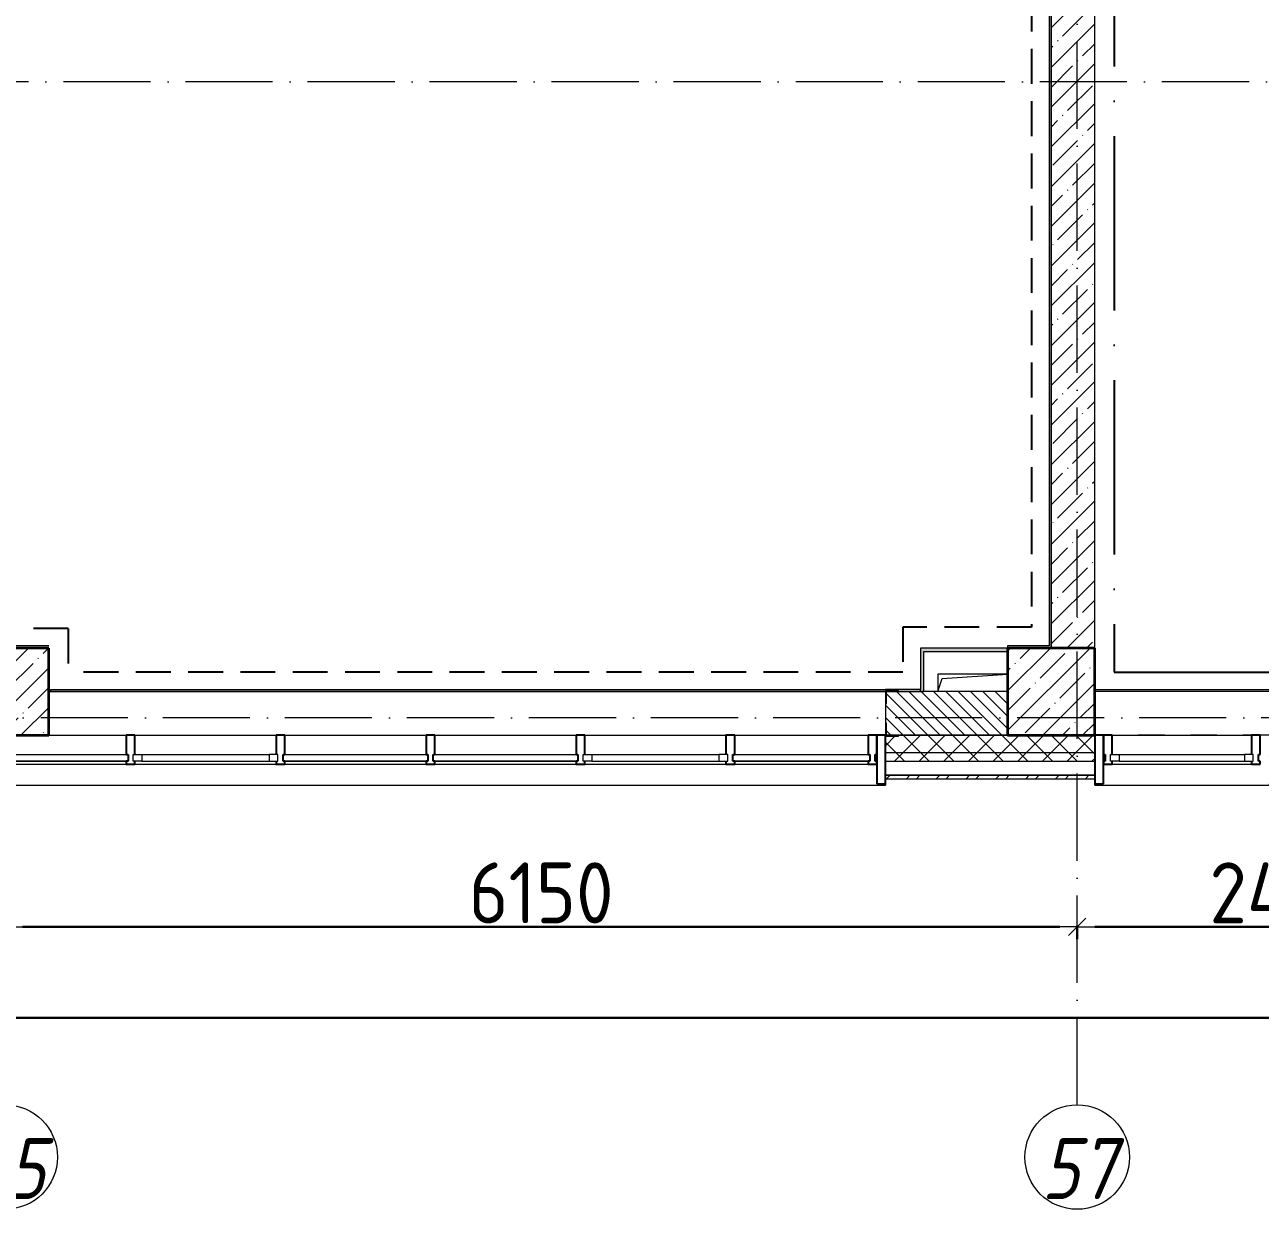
# Model space of a CAD drawing. Header units: millimetres. Extents: x -213536 to 1564669, y -45299 to 942238.
# Drawn here: x -133005 to -125917, y 181107 to 187904 of the extents above; entities that cross this region are included whole.
import ezdxf

# ---------------------------------------------------------------- set-up
doc = ezdxf.new("R2010")
doc.units = ezdxf.units.MM
for name, pattern in [('02 Штрихпунктирная _10 мм_', [1400, 1000, -200, 0, -200]), ('50_200_ШТРИХ_1Т_ш5_п1_п1_', [700, 500, -100, 0, -100]), ('Штрих короткий', [300, 150, -150]), ('Штриховая _2 мм - 1 мм_', [300, 200, -100])]:
    doc.linetypes.add(name, pattern=pattern)
for name, color, linetype, lineweight in [('0-1', 7, 'Continuous', 5), ('0-2', 7, 'Continuous', 9), ('Импосты витража', 7, 'Continuous', 9), ('Импосты витража-1', 7, 'Continuous', 25), ('Каркас_Импост', 7, 'Continuous', 13), ('Каркас_Импост-1', 7, 'Continuous', 9), ('Несущие колонны', 7, 'Continuous', 9), ('Несущие колонны-1', 7, 'Continuous', 35), ('Обобщенные модели', 7, 'Continuous', 9), ('Общие ребра', 7, 'Continuous', 9), ('Окна', 7, 'Continuous', 9), ('Оси', 7, 'Continuous', 9), ('Оси-1', 7, 'Continuous', 20), ('Оси-2', 7, '50_200_ШТРИХ_1Т_ш5_п1_п1_', 9), ('Остекление-1', 7, 'Continuous', 9), ('Перемычка-1', 7, 'Штрих короткий', 9), ('Размеры', 7, 'Continuous', 15), ('Стены', 7, 'Continuous', 9), ('Стены-1', 7, 'Continuous', 13), ('Штриховка разреза-1', 7, 'Continuous', 9)]:
    doc.layers.add(name, color=color, linetype=linetype, lineweight=lineweight)
for name, color, linetype, lineweight, true_color in [('СТ-1_1', 7, 'Штриховая _2 мм - 1 мм_', 90, 0x888888), ('СТ-2_1', 1, '02 Штрихпунктирная _10 мм_', 90, 0xff0000), ('Штриховка разреза-3', 7, 'Continuous', 9, 0x0080ff)]:
    doc.layers.add(name, color=color, linetype=linetype, lineweight=lineweight, true_color=true_color)
doc.layers.get('0-2').off()
doc.styles.add('ISOCPEUR_I_1', font='isocpeui.ttf', dxfattribs={"width": 0.85, "height": 2.5})
doc.styles.add('СПДС', font='isocpeur.ttf', dxfattribs={"width": 0.9})
doc.dimstyles.new('Размера А3', dxfattribs={"dimtxt": 200, "dimasz": 100, "dimexe": 70, "dimexo": 100, "dimgap": 20, "dimtad": 1, "dimdec": 0, "dimrnd": 10, "dimzin": 0, "dimdsep": 46, "dimtxsty": 'СПДС', "dimblk": 'ARROWHEAD_6', "dimcen": 1, "dimclrd": 256, "dimclre": 256, "dimclrt": 256, "dimazin": 0, "dimtfac": 1, "dimtdec": 0, "dimtmove": 2, "dimatfit": 3, "dimfxl": 1, "dimtolj": 1, "dimtzin": 0, "dimarcsym": 0})
pattern_1 = [(45, (0, 0), (-70.71068, 70.71068), []), (135, (0, 0), (-70.71068, -70.71068), [])]

# ---------------------------------------------------------------- blocks, each defined once
blk = doc.blocks.new('BSC_Колонна _Прямоугольная - 500х500-V56-АИ2_02_План отделки стен 2-го этажа _Часть 2_')
at = {"layer": 'Несущие колонны'}
h = blk.add_hatch(dxfattribs=at)
h.set_pattern_fill('FP_64', color=256, style=0, pattern_type=2)
h.set_pattern_definition([(45, (-77500, -150), (-114.04925, 114.04925), []), (45, (-77385.95, -150), (-114.04925, 114.04925), [201.613, -40.323, 3.353, -36.97])])
h.paths.add_polyline_path([(-250, -250), (250, -250), (250, 250), (-250, 250)], flags=0)
at = {"layer": 'Несущие колонны-1'}
for p, q in [((250, 250), (-250, 250)), ((-250, 250), (-250, -250)), ((250, -250), (250, 250)), ((-250, -250), (250, -250))]:
    blk.add_line(p, q, dxfattribs=at)
blk = doc.blocks.new('BSC_Колонна _Прямоугольная - 500х500-V104-АИ2_02_План отделки стен 2-го этажа _Часть 2_')
at = {"layer": 'Несущие колонны'}
h = blk.add_hatch(dxfattribs=at)
h.set_pattern_fill('FP_103', color=256, style=0, pattern_type=2)
h.set_pattern_definition([(45, (-83500, -150), (-114.04925, 114.04925), []), (45, (-83385.95, -150), (-114.04925, 114.04925), [201.613, -40.323, 3.353, -36.97])])
h.paths.add_polyline_path([(-250, -250), (250, -250), (250, 250), (-250, 250)], flags=0)
at = {"layer": 'Несущие колонны-1'}
for p, q in [((250, 250), (-250, 250)), ((-250, 250), (-250, -250)), ((250, -250), (250, 250)), ((-250, -250), (250, -250))]:
    blk.add_line(p, q, dxfattribs=at)
blk = doc.blocks.new('Проем_Дверь_Прямоугольный - 1000х2700h_витражные проемы-25729181-АИ2_02_План отделки стен 2-го этажа _Часть 2_')
at = {"layer": 'Перемычка-1'}
for p, q in [((500, 125), (-500, 125)), ((500, -125), (-500, -125))]:
    blk.add_line(p, q, dxfattribs=at)
blk = doc.blocks.new('PNS_Панель прямоугольная2 - Нр_Стекло - 40мм-26233822-АИ2_02_План отделки стен 2-го этажа _Часть 2_')
at = {"layer": 'Каркас_Импост'}
for p, q in [((-410, 0), (-410, 40)), ((-410, 40), (-360, 40)), ((-360, 40), (-360, 0)), ((410, 40), (360, 40)), ((360, 40), (360, 0)), ((410, 0), (410, 40)), ((-360, 0), (-410, 0)), ((360, 0), (410, 0))]:
    blk.add_line(p, q, dxfattribs=at)
at = {"layer": 'Каркас_Импост-1'}
for p, q in [((-360, 40), (360, 40)), ((-360, 0), (360, 0))]:
    blk.add_line(p, q, dxfattribs=at)
blk = doc.blocks.new('Прямоугольный импост - Импост структурный с накладкой - 150мм-25647633-АИ2_02_План отделки стен 2-го этажа _Часть 2_')
at = {"layer": 'Импосты витража-1'}
for p, q in [((-25, 0), (-25, 17)), ((-25, 17), (25, 17)), ((-15, 0), (-25, 0)), ((-15, -40), (-15, 0)), ((25, 17), (25, 0)), ((-25, -150), (-25, -40)), ((-25, -40), (-15, -40)), ((25, -40), (25, -150)), ((25, -150), (-25, -150))]:
    blk.add_line(p, q, dxfattribs=at)
blk = doc.blocks.new('Прямоугольный импост - Импост структурный с накладкой - 150мм-V150-АИ2_02_План отделки стен 2-го этажа _Часть 2_')
at = {"layer": 'Импосты витража-1'}
for p, q in [((-25, 0), (-25, 17)), ((-25, 17), (25, 17)), ((25, 0), (15, 0)), ((15, 0), (15, -40)), ((25, 17), (25, 0)), ((-25, -150), (-25, -40)), ((15, -40), (25, -40)), ((25, -40), (25, -150)), ((25, -150), (-25, -150))]:
    blk.add_line(p, q, dxfattribs=at)
blk = doc.blocks.new('Прямоугольный импост - Откос НВФ_50х280 мм-V153-АИ2_02_План отделки стен 2-го этажа _Часть 2_')
at = {"layer": 'Импосты витража-1'}
for p, q in [((0, 130), (-50, 130)), ((-50, 130), (-50, -150)), ((0, -150), (0, 130)), ((-50, -150), (0, -150))]:
    blk.add_line(p, q, dxfattribs=at)
blk = doc.blocks.new('Прямоугольный импост - Импост структурный с накладкой - 150мм-25656008-АИ2_02_План отделки стен 2-го этажа _Часть 2_')
at = {"layer": 'Импосты витража'}
for p, q in [((8850, -100), (9650, -100)), ((8850, -267), (9650, -267))]:
    blk.add_line(p, q, dxfattribs=at)
blk = doc.blocks.new('PNS_Панель прямоугольная1 - Нр_Стекло - 40мм-25374207-АИ2_02_План отделки стен 2-го этажа _Часть 2_')
at = {"layer": 'Остекление-1'}
for p, q in [((-405, 40), (405, 40)), ((-415, 0), (415, 0)), ((405, 0), (-405, 0))]:
    blk.add_line(p, q, dxfattribs=at)
blk = doc.blocks.new('PNS_Панель прямоугольная2 - Нр_Стекло - 40мм-26243285-АИ2_02_План отделки стен 2-го этажа _Часть 2_')
at = {"layer": 'Каркас_Импост'}
for p, q in [((-415, 0), (-415, 40)), ((-415, 40), (-365, 40)), ((-365, 40), (-365, 0)), ((415, 40), (365, 40)), ((365, 40), (365, 0)), ((415, 0), (415, 40)), ((-365, 0), (-415, 0)), ((365, 0), (415, 0))]:
    blk.add_line(p, q, dxfattribs=at)
at = {"layer": 'Каркас_Импост-1'}
for p, q in [((-365, 40), (365, 40)), ((-365, 0), (365, 0))]:
    blk.add_line(p, q, dxfattribs=at)
blk = doc.blocks.new('PNS_Панель прямоугольная1 - Нр_Стекло - 40мм-25374206-АИ2_02_План отделки стен 2-го этажа _Часть 2_')
at = {"layer": 'Остекление-1'}
for p, q in [((-382.5, 40), (382.5, 40)), ((-392.5, 0), (392.5, 0)), ((382.5, 0), (-382.5, 0))]:
    blk.add_line(p, q, dxfattribs=at)
blk = doc.blocks.new('Прямоугольный импост - Импост структурный с накладкой - 150мм-V155-АИ2_02_План отделки стен 2-го этажа _Часть 2_')
at = {"layer": 'Импосты витража'}
for p, q in [((77750, -100), (78195, -100)), ((77385, -267), (78195, -267))]:
    blk.add_line(p, q, dxfattribs=at)
blk = doc.blocks.new('Прямоугольный импост - Импост структурный с накладкой - 150мм-25669421-АИ2_02_План отделки стен 2-го этажа _Часть 2_')
at = {"layer": 'Импосты витража'}
for p, q in [((75665, -100), (76475, -100)), ((75665, -267), (76475, -267))]:
    blk.add_line(p, q, dxfattribs=at)
blk = doc.blocks.new('Прямоугольный импост - Импост структурный с накладкой - 150мм-25669420-АИ2_02_План отделки стен 2-го этажа _Часть 2_')
at = {"layer": 'Импосты витража'}
for p, q in [((74850, -100), (75615, -100)), ((74850, -267), (75615, -267))]:
    blk.add_line(p, q, dxfattribs=at)
blk = doc.blocks.new('Прямоугольный импост - Импост структурный с накладкой - 150мм-25647644-АИ2_02_План отделки стен 2-го этажа _Часть 2_')
at = {"layer": 'Импосты витража-1'}
for p, q in [((-25, 0), (-25, 17)), ((-25, 17), (25, 17)), ((-15, 0), (-25, 0)), ((-15, -40), (-15, 0)), ((25, 0), (15, 0)), ((15, 0), (15, -40)), ((25, 17), (25, 0)), ((-25, -150), (-25, -40)), ((-25, -40), (-15, -40)), ((15, -40), (25, -40)), ((25, -40), (25, -150)), ((25, -150), (-25, -150))]:
    blk.add_line(p, q, dxfattribs=at)
blk = doc.blocks.new('Прямоугольный импост - Откос НВФ_50х280 мм-25985587-АИ2_02_План отделки стен 2-го этажа _Часть 2_')
at = {"layer": 'Импосты витража-1'}
for p, q in [((-50, 130), (0, 130)), ((-50, -150), (-50, 130)), ((0, 130), (0, -144)), ((0, -150), (-50, -150))]:
    blk.add_line(p, q, dxfattribs=at)
blk = doc.blocks.new('Проем_Дверь_Прямоугольный - 4800х2700h_оконные проемы-26053820-АИ2_02_План отделки стен 2-го этажа _Часть 2_')
at = {"layer": 'Перемычка-1'}
for p, q in [((2400, 125), (-2400, 125)), ((2400, -125), (-2400, -125))]:
    blk.add_line(p, q, dxfattribs=at)
blk = doc.blocks.new('Фахверк_СКБ_Уголок - 250_2700-27497298-АИ2_02_План отделки стен 2-го этажа _Часть 2_')
at = {"layer": 'Обобщенные модели'}
for p, q in [((200, 181), (125, 181)), ((125, 181), (125, 106)), ((131, 106), (131, 175)), ((131, 175), (200, 175)), ((200, 175), (200, 181)), ((125, 106), (131, 106)), ((131, -6), (125, -6)), ((125, -6), (125, -81)), ((131, -75), (131, -6)), ((125, -81), (200, -81)), ((200, -75), (131, -75)), ((200, -81), (200, -75))]:
    blk.add_line(p, q, dxfattribs=at)
blk = doc.blocks.new('AR_Отверстие прямоугольное _в плите_ - AR_Отверстие прямоугольное _в плите_-V205-АИ2_02_План отделки стен 2-го этажа _Часть 2_')
at = {"layer": 'Обобщенные модели'}
for p, q in [((200, 50), (-200, 50)), ((-200, 50), (-200, -50)), ((-200, -50), (-175, 25)), ((-175, 25), (200, 50))]:
    blk.add_line(p, q, dxfattribs=at)
blk = doc.blocks.new('Отлив_СКБ - Отлив витража_120_НВФ-31885342-АИ2_02_План отделки стен 2-го этажа _Часть 2_')
at = {"layer": 'Окна'}
for p, q in [((7750, -2), (50, -2)), ((0, -120), (7800, -120)), ((7800, -113), (7800, -120))]:
    blk.add_line(p, q, dxfattribs=at)
blk = doc.blocks.new('Отлив_СКБ - Отлив витража_120_НВФ-31885283-АИ2_02_План отделки стен 2-го этажа _Часть 2_')
at = {"layer": 'Окна'}
for p, q in [((950, -2), (50, -2)), ((0, -120), (0, -113)), ((0, -120), (1000, -120)), ((1000, -113), (1000, -120))]:
    blk.add_line(p, q, dxfattribs=at)
blk = doc.blocks.new('0125-Р-ОО-Ш2-АР-о_23_10_2024_rvt-1-АИ2_02_План отделки стен 2-го этажа _Часть 2_')
at = {"layer": 'Штриховка разреза-1'}
h = blk.add_hatch(dxfattribs=at)
h.set_pattern_fill('FP_1', color=256, style=0, pattern_type=2)
h.set_pattern_definition([(45, (0, 0), (-114.04925, 114.04925), []), (45, (114.05, 0), (-114.04925, 114.04925), [201.612, -40.322, 3.353, -36.97])])
h.paths.add_polyline_path([(83562.3, 400), (83750, 400), (83750, 7900), (83500, 7900), (83500, 400)], flags=0)
h = blk.add_hatch(dxfattribs=at)
h.set_pattern_fill('FP_2', color=256, style=0, pattern_type=2)
h.set_pattern_definition([(135, (0, 0), (-35.35534, -35.35534), [])])
h.paths.add_polyline_path([(83250, -100), (83250, 150), (82556, 150), (82556, 81), (82550, 81), (82550, -31), (82556, -31), (82556, -100), (82630.3, -100)], flags=0)
h = blk.add_hatch(dxfattribs=at)
h.set_pattern_fill('FP_81', color=256, style=0, pattern_type=2)
h.set_pattern_definition(pattern_1)
h.paths.add_polyline_path([(103134.1, -200), (103600, -200), (103600, -100), (94575, -100), (94575, -106), (94500, -106), (94500, -200), (102202.1, -200)], flags=0)
h.paths.add_polyline_path([(91850, -200), (92700, -200), (92700, -106), (92625, -106), (92625, -100), (84750, -100), (84750, -200), (91350, -200)], flags=0)
h.paths.add_polyline_path([(83562.3, -200), (83750, -200), (83750, -100), (82625, -100), (82625, -106), (82550, -106), (82550, -200), (83250, -200)], flags=0)
h.paths.add_polyline_path([(74750, -200), (74750, -100), (73425, -100), (73425, -106), (73350, -106), (73350, -200), (74242.4, -200)], flags=0)
h.paths.add_polyline_path([(71446.5, -200), (71550, -200), (71550, -106), (71475, -106), (71475, -100), (70425, -100), (70425, -106), (70350, -106), (70350, -200), (71200, -200)], flags=0)
h.paths.add_polyline_path([(67718.5, -200), (68549.7, -200), (68549.7, -106), (68475, -106), (68475, -100), (67425, -100), (67425, -106), (67350, -106), (67350, -200)], flags=0)
h.paths.add_polyline_path([(64700, -200), (65550, -200), (65550, -106), (65475, -106), (65475, -100), (64425, -100), (64425, -106), (64350, -106), (64350, -200), (64456.5, -200)], flags=0)
h.paths.add_polyline_path([(62550, -200), (62550, -106), (62475, -106), (62475, -100), (61425, -100), (61425, -106), (61350, -106), (61350, -200), (62126.6, -200)], flags=0)
h.paths.add_polyline_path([(56534.6, -200), (56550, -200), (56550, -106), (56475, -106), (56475, -100), (55425, -100), (55425, -106), (55350, -106), (55350, -200), (56200, -200)], flags=0)
h.paths.add_polyline_path([(53272.7, -200), (53550, -200), (53550, -106), (53475, -106), (53475, -100), (52425, -100), (52425, -106), (52350, -106), (52350, -200), (52806.7, -200)], flags=0)
h.paths.add_polyline_path([(50550, -200), (50550, -106), (50475, -106), (50475, -100), (49425, -100), (49425, -106), (49350, -106), (49350, -200), (50010.7, -200)], flags=0)
h.paths.add_polyline_path([(47475, -200), (47550, -200), (47550, -106), (47475, -106), (47475, -100), (46425, -100), (46425, -106), (46350, -106), (46350, -200), (47214.7, -200)], flags=0)
h.paths.add_polyline_path([(44550, -200), (44550, -106), (44475, -106), (44475, -100), (43425, -100), (43425, -106), (43350, -106), (43350, -200), (44418.8, -200)], flags=0)
h.paths.add_polyline_path([(40700, -200), (41550, -200), (41550, -106), (41475, -105.4), (41475, -100), (40150, -100), (40150, -200), (40690.8, -200)], flags=0)
h.paths.add_polyline_path([(38344, -200), (38350, -200), (38350, -106), (38275, -106), (38275, -100), (37150, -100), (37150, -200), (38275, -200)], flags=0)
h.paths.add_polyline_path([(35350, -200), (35350, -106), (35275, -106), (35275, -100), (34225, -100), (34225, -106), (34150, -106), (34150, -200), (35344, -200)], flags=0)
h.paths.add_polyline_path([(32275, -200), (32350, -200), (32350, -106), (32275, -106), (32275, -100), (31150, -100), (31150, -200), (31650, -200)], flags=0)
h.paths.add_polyline_path([(29350, -200), (29350, -106), (29275, -106), (29275, -100), (28150, -100), (28150, -200), (29344, -200)], flags=0)
h.paths.add_polyline_path([(25779, -200), (26350, -200), (26350, -106), (26275, -106), (26275, -100), (25225, -100), (25225, -106), (25150, -106), (25150, -200), (25313, -200)], flags=0)
h.paths.add_polyline_path([(22650, -200), (23350, -200), (23350, -106), (23275, -106), (23275, -100), (22150, -100), (22150, -200)], flags=0)
h.paths.add_polyline_path([(19255.1, -200), (20350, -200), (20350, -106), (20275, -106), (20275, -100), (19150, -100), (19150, -200)], flags=0)
h.paths.add_polyline_path([(16459.1, -200), (17350, -200), (17350, -106), (17275, -106), (17275, -100), (16225, -100), (16225, -106), (16150, -106), (16150, -200)], flags=0)
h.paths.add_polyline_path([(14595.1, -200), (15150, -200), (15150, -106), (15075, -106), (15075, -100), (9825, -100), (9825, -106), (9750, -106), (9750, -200), (13663.1, -200)], flags=0)
h.paths.add_polyline_path([(8150, -200), (8750, -200), (8750, -106), (8675, -106), (8675, -100), (-100, -100), (-100, -200), (8071.2, -200)], flags=0)
h = blk.add_hatch(dxfattribs=at)
h.set_pattern_fill('FP_81', color=256, style=0, pattern_type=2)
h.set_pattern_definition(pattern_1)
h.paths.add_polyline_path([(103600, -250), (103700, -250), (103700, -200), (94500, -200), (94500, -250), (103134.1, -250)], flags=0)
h.paths.add_polyline_path([(91950.2, -250), (92700, -250), (92700, -200), (84750, -200), (84750, -250), (91018.2, -250)], flags=0)
h.paths.add_polyline_path([(83562.3, -250), (83750, -250), (83750, -200), (82550, -200), (82550, -250), (82630.3, -250)], flags=0)
h.paths.add_polyline_path([(74242.4, -250), (74750, -250), (74750, -200), (73350, -200), (73350, -250), (73776.4, -250)], flags=0)
h.paths.add_polyline_path([(70350, -250), (71550, -250), (71550, -200), (70350, -200)], flags=0)
h.paths.add_polyline_path([(68549.7, -250), (68549.7, -200), (67350, -200), (67350, -250), (67718.5, -250)], flags=0)
h.paths.add_polyline_path([(64350, -250), (65550, -250), (65550, -200), (64350, -200)], flags=0)
h.paths.add_polyline_path([(62550, -250), (62550, -200), (61350, -200), (61350, -250), (62126.6, -250)], flags=0)
h.paths.add_polyline_path([(56550, -250), (56550, -200), (55350, -200), (55350, -250), (56534.6, -250)], flags=0)
h.paths.add_polyline_path([(53550, -250), (53550, -200), (52350, -200), (52350, -250), (53272.7, -250)], flags=0)
h.paths.add_polyline_path([(50550, -250), (50550, -200), (49350, -200), (49350, -250), (50010.7, -250)], flags=0)
h.paths.add_polyline_path([(47214.7, -250), (47550, -250), (47550, -200), (46350, -200), (46350, -250), (46748.7, -250)], flags=0)
h.paths.add_polyline_path([(43486.8, -250), (44550, -250), (44550, -200), (43350, -200), (43350, -250)], flags=0)
h.paths.add_polyline_path([(41550, -250), (41550, -200), (40150, -200), (40150, -250), (40690.8, -250)], flags=0)
h.paths.add_polyline_path([(37894.8, -250), (38350, -250), (38350, -200), (37150, -200), (37150, -250)], flags=0)
h.paths.add_polyline_path([(35098.9, -250), (35350, -250), (35350, -200), (34150, -200), (34150, -250), (34166.9, -250)], flags=0)
h.paths.add_polyline_path([(32302.9, -250), (32350, -250), (32350, -200), (31150, -200), (31150, -250), (31370.9, -250)], flags=0)
h.paths.add_polyline_path([(29040.9, -250), (29350, -250), (29350, -200), (28150, -200), (28150, -250), (28575, -250)], flags=0)
h.paths.add_polyline_path([(25313, -250), (26350, -250), (26350, -200), (25150, -200), (25150, -250)], flags=0)
h.paths.add_polyline_path([(22983, -250), (23350, -250), (23350, -200), (22150, -200), (22150, -250)], flags=0)
h.paths.add_polyline_path([(20350, -250), (20350, -200), (19150, -200), (19150, -250), (20187, -250)], flags=0)
h.paths.add_polyline_path([(17350, -250), (17350, -200), (16150, -200), (16150, -250), (16459.1, -250)], flags=0)
h.paths.add_polyline_path([(14595.1, -250), (15150, -250), (15150, -200), (9750, -200), (9750, -250), (13663.1, -250)], flags=0)
h.paths.add_polyline_path([(8537.2, -250), (8750, -250), (8750, -200), (-200, -200), (-200, -250), (8071.2, -250)], flags=0)
h = blk.add_hatch(dxfattribs=at)
h.set_pattern_fill('FP_80', color=256, style=0, pattern_type=2)
h.set_pattern_definition([(45, (0, 0), (-85.53659, 85.53659), []), (45, (57.02, 0), (-85.53659, 85.53659), [])])
h.paths.add_polyline_path([(103830, -350), (103830, -330), (94500, -330), (94500, -350), (103134.1, -350)], flags=0)
h.paths.add_polyline_path([(92416.2, -350), (92700, -350), (92700, -330), (84750, -330), (84750, -350), (91950.2, -350)], flags=0)
h.paths.add_polyline_path([(83562.3, -350), (83750, -350), (83750, -330), (82550, -330), (82550, -350), (82630.3, -350)], flags=0)
h.paths.add_polyline_path([(74235, -350), (74750, -350), (74750, -330), (74235, -330)], flags=0)
at = {"layer": 'Общие ребра'}
for p, q in [((83250, -100), (82625, -100)), ((82625, -100), (83250, -100)), ((82550, -200), (83750, -200)), ((82550, -250), (83750, -250))]:
    blk.add_line(p, q, dxfattribs=at)
at = {"layer": 'Стены'}
blk.add_line((77750, 150), (82550, 150), dxfattribs=at)
at = {"layer": 'Стены-1'}
for p, q in [((83500, 7900), (83500, 400)), ((83750, 400), (83750, 7650)), ((83250, 150), (82625, 150)), ((82550, 81), (82550, -31)), ((82550, -106), (82550, -330)), ((83750, -330), (83750, -100)), ((82550, -330), (83750, -330)), ((83750, -330), (82550, -330)), ((82550, -330), (82550, -350)), ((82550, -350), (83750, -350)), ((83750, -350), (83750, -330))]:
    blk.add_line(p, q, dxfattribs=at)
at = {"layer": '0-2'}
for name, p in [('BSC_Колонна _Прямоугольная - 500х500-V56-АИ2_02_План отделки стен 2-го этажа _Часть 2_', (77500, 150)), ('BSC_Колонна _Прямоугольная - 500х500-V104-АИ2_02_План отделки стен 2-го этажа _Часть 2_', (83500, 150)), ('AR_Отверстие прямоугольное _в плите_ - AR_Отверстие прямоугольное _в плите_-V205-АИ2_02_План отделки стен 2-го этажа _Часть 2_', (83050, 200)), ('Фахверк_СКБ_Уголок - 250_2700-27497298-АИ2_02_План отделки стен 2-го этажа _Часть 2_', (82425, -25)), ('Проем_Дверь_Прямоугольный - 1000х2700h_витражные проемы-25729181-АИ2_02_План отделки стен 2-го этажа _Часть 2_', (84250, 25)), ('Прямоугольный импост - Импост структурный с накладкой - 150мм-V155-АИ2_02_План отделки стен 2-го этажа _Часть 2_', (0, 0)), ('Прямоугольный импост - Импост структурный с накладкой - 150мм-25669421-АИ2_02_План отделки стен 2-го этажа _Часть 2_', (2580, 0)), ('Прямоугольный импост - Импост структурный с накладкой - 150мм-25669421-АИ2_02_План отделки стен 2-го этажа _Часть 2_', (3440, 0)), ('Прямоугольный импост - Импост структурный с накладкой - 150мм-25669421-АИ2_02_План отделки стен 2-го этажа _Часть 2_', (4300, 0)), ('Прямоугольный импост - Импост структурный с накладкой - 150мм-25669421-АИ2_02_План отделки стен 2-го этажа _Часть 2_', (5160, 0)), ('Прямоугольный импост - Импост структурный с накладкой - 150мм-25669420-АИ2_02_План отделки стен 2-го этажа _Часть 2_', (6835, 0)), ('Прямоугольный импост - Импост структурный с накладкой - 150мм-25656008-АИ2_02_План отделки стен 2-го этажа _Часть 2_', (75000, 0)), ('PNS_Панель прямоугольная1 - Нр_Стекло - 40мм-25374207-АИ2_02_План отделки стен 2-го этажа _Часть 2_', (77790, -250)), ('PNS_Панель прямоугольная2 - Нр_Стекло - 40мм-26243285-АИ2_02_План отделки стен 2-го этажа _Часть 2_', (78650, -250)), ('PNS_Панель прямоугольная1 - Нр_Стекло - 40мм-25374207-АИ2_02_План отделки стен 2-го этажа _Часть 2_', (79510, -250)), ('PNS_Панель прямоугольная1 - Нр_Стекло - 40мм-25374207-АИ2_02_План отделки стен 2-го этажа _Часть 2_', (80370, -250)), ('PNS_Панель прямоугольная2 - Нр_Стекло - 40мм-26243285-АИ2_02_План отделки стен 2-го этажа _Часть 2_', (81230, -250)), ('PNS_Панель прямоугольная1 - Нр_Стекло - 40мм-25374206-АИ2_02_План отделки стен 2-го этажа _Часть 2_', (82067.5, -250)), ('PNS_Панель прямоугольная2 - Нр_Стекло - 40мм-26233822-АИ2_02_План отделки стен 2-го этажа _Часть 2_', (84250, -250)), ('Отлив_СКБ - Отлив витража_120_НВФ-31885342-АИ2_02_План отделки стен 2-го этажа _Часть 2_', (74750, -267)), ('Отлив_СКБ - Отлив витража_120_НВФ-31885283-АИ2_02_План отделки стен 2-го этажа _Часть 2_', (83750, -267))]:
    blk.add_blockref(name, p, dxfattribs=at)
at = {"layer": '0-2', "rotation": 180}
for name, p in [('Проем_Дверь_Прямоугольный - 4800х2700h_оконные проемы-26053820-АИ2_02_План отделки стен 2-го этажа _Часть 2_', (80150, 25)), ('Прямоугольный импост - Откос НВФ_50х280 мм-V153-АИ2_02_План отделки стен 2-го этажа _Часть 2_', (83750, -250))]:
    blk.add_blockref(name, p, dxfattribs=at)
at = {"layer": '0-2', "extrusion": (0, 0, -1), "rotation": 180}
for name, p in [('Прямоугольный импост - Импост структурный с накладкой - 150мм-25647633-АИ2_02_План отделки стен 2-го этажа _Часть 2_', (-78220, -250)), ('Прямоугольный импост - Импост структурный с накладкой - 150мм-V150-АИ2_02_План отделки стен 2-го этажа _Часть 2_', (-79080, -250)), ('Прямоугольный импост - Импост структурный с накладкой - 150мм-25647644-АИ2_02_План отделки стен 2-го этажа _Часть 2_', (-79940, -250)), ('Прямоугольный импост - Импост структурный с накладкой - 150мм-25647633-АИ2_02_План отделки стен 2-го этажа _Часть 2_', (-80800, -250)), ('Прямоугольный импост - Импост структурный с накладкой - 150мм-V150-АИ2_02_План отделки стен 2-го этажа _Часть 2_', (-81660, -250)), ('Прямоугольный импост - Импост структурный с накладкой - 150мм-25647644-АИ2_02_План отделки стен 2-го этажа _Часть 2_', (-82475, -250)), ('Прямоугольный импост - Откос НВФ_50х280 мм-25985587-АИ2_02_План отделки стен 2-го этажа _Часть 2_', (-82550, -250)), ('Прямоугольный импост - Импост структурный с накладкой - 150мм-25647633-АИ2_02_План отделки стен 2-го этажа _Часть 2_', (-83825, -250)), ('Прямоугольный импост - Импост структурный с накладкой - 150мм-V150-АИ2_02_План отделки стен 2-го этажа _Часть 2_', (-84675, -250))]:
    blk.add_blockref(name, p, dxfattribs=at)
blk = doc.blocks.new('Ось сетки - Круг_Ø6_00__ISO-2_5_0_9K_-16731441-АИ2_02_План отделки стен 2-го этажа _Часть 2_')
at = {"layer": 'Оси-1'}
blk.add_circle((0, 0), 3, dxfattribs=at)
blk = doc.blocks.new('ARROWHEAD_6')
at = {"color": 0, "linetype": 'Continuous'}
for p, q in [((0, 0), (-1, 0)), ((-0.5, -0.5), (0.5, 0.5))]:
    blk.add_line(p, q, dxfattribs=at)
blk = doc.blocks.new('*D3049')
at = {"layer": 'Defpoints', "color": 0, "transparency": 16777216}
for p in [(283745.6, 211721.4), (289895.6, 211721.4), (289895.6, 211615.3)]:
    blk.add_point(p, dxfattribs=at)
at = {"layer": 'Размеры', "lineweight": -2, "transparency": 16777216}
for p, q in [((283745.6, 211621.4), (283745.6, 211545.3)), ((283845.6, 211615.3), (289795.6, 211615.3)), ((289895.6, 211621.4), (289895.6, 211545.3))]:
    blk.add_line(p, q, dxfattribs=at)
at = {"layer": 'Размеры', "lineweight": -2, "transparency": 16777216, "xscale": 100, "yscale": 100, "zscale": 100, "rotation": 180}
blk.add_blockref('ARROWHEAD_6', (283745.6, 211615.3), dxfattribs=at)
at = {"layer": 'Размеры', "lineweight": -2, "transparency": 16777216, "xscale": 100, "yscale": 100, "zscale": 100}
blk.add_blockref('ARROWHEAD_6', (289895.6, 211615.3), dxfattribs=at)
at = {"layer": 'Размеры', "lineweight": 25, "transparency": 16777216, "insert": (286820.6, 211810.3), "char_height": 350, "width": 2.3, "attachment_point": 5, "style": 'СПДС'}
blk.add_mtext('\\A1;6150', dxfattribs=at)
blk = doc.blocks.new('*D3050')
at = {"layer": 'Defpoints', "color": 0, "transparency": 16777216}
for p in [(289895.6, 211721.4), (292295.6, 211721.4), (292295.6, 211615.3)]:
    blk.add_point(p, dxfattribs=at)
at = {"layer": 'Размеры', "lineweight": -2, "transparency": 16777216}
for p, q in [((289895.6, 211621.4), (289895.6, 211545.3)), ((289995.6, 211615.3), (292195.6, 211615.3)), ((292295.6, 211621.4), (292295.6, 211545.3))]:
    blk.add_line(p, q, dxfattribs=at)
at = {"layer": 'Размеры', "lineweight": -2, "transparency": 16777216, "xscale": 100, "yscale": 100, "zscale": 100, "rotation": 180}
blk.add_blockref('ARROWHEAD_6', (289895.6, 211615.3), dxfattribs=at)
at = {"layer": 'Размеры', "lineweight": -2, "transparency": 16777216, "xscale": 100, "yscale": 100, "zscale": 100}
blk.add_blockref('ARROWHEAD_6', (292295.6, 211615.3), dxfattribs=at)
at = {"layer": 'Размеры', "lineweight": 25, "transparency": 16777216, "insert": (291095.6, 211810.3), "char_height": 350, "width": 2.564, "attachment_point": 5, "style": 'СПДС'}
blk.add_mtext('\\A1;2400', dxfattribs=at)
blk = doc.blocks.new('*D3055')
at = {"layer": 'Defpoints', "color": 0, "transparency": 16777216}
for p in [(206245.6, 211200.2), (309745.6, 211200.2), (309745.6, 211094.1)]:
    blk.add_point(p, dxfattribs=at)
at = {"layer": 'Размеры', "lineweight": -2, "transparency": 16777216}
for p, q in [((206245.6, 211100.2), (206245.6, 211024.1)), ((206345.6, 211094.1), (309645.6, 211094.1)), ((309745.6, 211100.2), (309745.6, 211024.1))]:
    blk.add_line(p, q, dxfattribs=at)
at = {"layer": 'Размеры', "lineweight": -2, "transparency": 16777216, "xscale": 100, "yscale": 100, "zscale": 100, "rotation": 180}
blk.add_blockref('ARROWHEAD_6', (206245.6, 211094.1), dxfattribs=at)
at = {"layer": 'Размеры', "lineweight": -2, "transparency": 16777216, "xscale": 100, "yscale": 100, "zscale": 100}
blk.add_blockref('ARROWHEAD_6', (309745.6, 211094.1), dxfattribs=at)
at = {"layer": 'Размеры', "lineweight": 25, "transparency": 16777216, "insert": (257995.6, 211289.1), "char_height": 350, "width": 3.544, "attachment_point": 5, "style": 'СПДС'}
blk.add_mtext('\\A1;103500', dxfattribs=at)
blk = doc.blocks.new('Оси1')
at = {"layer": 'Оси-2'}
for p, q in [((289895.6, 210594.5), (289895.6, 264395.4)), ((311183.9, 216465.2), (203926.8, 216465.2)), ((312453.9, 212815.2), (203926.8, 212815.2))]:
    blk.add_line(p, q, dxfattribs=at)
at = {"layer": 'Оси-1', "xscale": 99.99999999999993, "yscale": 99.99999999999993, "zscale": 99.99999999999993}
for p in [(283745.6, 210294.5), (289895.6, 210294.5)]:
    blk.add_blockref('Ось сетки - Круг_Ø6_00__ISO-2_5_0_9K_-16731441-АИ2_02_План отделки стен 2-го этажа _Часть 2_', p, dxfattribs=at)
at = {"layer": 'Оси', "char_height": 350, "width": 404.05, "attachment_point": 1, "style": 'ISOCPEUR_I_1'}
for s, insert in [('55', (283540.7, 210403.3)), ('57', (289690.7, 210403.3))]:
    blk.add_mtext(s, dxfattribs=dict(at, insert=insert))
at = {"layer": 'Размеры', "lineweight": 25}
for base, p1, p2, picture, middle in [((289895.6, 211615.3), (283745.6, 211721.4), (289895.6, 211721.4), '*D3049', (286820.6, 211810.3)), ((292295.6, 211615.3), (289895.6, 211721.4), (292295.6, 211721.4), '*D3050', (291095.6, 211810.3)), ((309745.6, 211094.1), (206245.6, 211200.2), (309745.6, 211200.2), '*D3055', (257995.6, 211289.1))]:
    dim = blk.add_linear_dim(base=base, p1=p1, p2=p2, dimstyle='Размера А3', override={"dimtxt": 350}, dxfattribs=at)
    dim.commit()
    dim.dimension.update_dxf_attribs({"geometry": picture, "text_midpoint": middle})

msp = doc.modelspace()

# ---------------------------------------------------------------- hatches: boundary and pattern name
at = {"layer": 'Штриховка разреза-3'}
for points in [[(-127847, 184077.3), (-127847, 184327.3), (-127867, 184327.3), (-127867, 184077.3)], [(-127367, 184307.3), (-127367, 184327.3), (-127847, 184327.3), (-127847, 184307.3)]]:
    msp.add_hatch(color=256, dxfattribs=at).paths.add_polyline_path(points, flags=0)

# ---------------------------------------------------------------- linework, layer by layer
at = {"layer": 'Общие ребра'}
msp.add_line((-127867, 184077.3), (-127867, 184089.3), dxfattribs=at)
at = {"layer": 'СТ-1_1', "lineweight": 25}
for p, q in [((-127229, 190765.3), (-127229, 184447.3)), ((-132755, 184439.3), (-133479, 184439.3)), ((-132755, 184439.3), (-132755, 184189.3)), ((-127229, 184447.3), (-127967, 184447.3)), ((-127967, 184447.3), (-127967, 184189.3)), ((-127967, 184189.3), (-132755, 184189.3))]:
    msp.add_line(p, q, dxfattribs=at)
at = {"layer": 'СТ-2_1', "lineweight": 25}
for p, q in [((-126755, 191465.3), (-126755, 184189.3)), ((-126755, 184189.3), (-119379, 184189.3))]:
    msp.add_line(p, q, dxfattribs=at)
at = {"layer": 'Стены'}
for p, q in [((-132855, 184089.3), (-128067, 184089.3)), ((-132855, 184077.3), (-132855, 184089.3)), ((-128067, 184077.3), (-132855, 184077.3)), ((-126867, 184089.3), (-125867, 184089.3)), ((-125867, 184077.3), (-126867, 184077.3))]:
    msp.add_line(p, q, dxfattribs=at)
at = {"layer": 'Стены-1'}
for p, q in [((-127117, 184327.3), (-127117, 190877.3)), ((-127129, 190865.3), (-127129, 184339.3)), ((-132867, 184339.3), (-133379, 184339.3)), ((-127367, 184327.3), (-127867, 184327.3)), ((-127867, 184327.3), (-127867, 184089.3)), ((-127847, 184307.3), (-127367, 184307.3)), ((-127847, 184077.3), (-127847, 184307.3)), ((-127129, 184339.3), (-127367, 184339.3)), ((-127367, 184339.3), (-127367, 184327.3)), ((-127867, 184089.3), (-128067, 184089.3)), ((-128067, 184089.3), (-128067, 184083.3)), ((-127992, 184077.3), (-127847, 184077.3))]:
    msp.add_line(p, q, dxfattribs=at)

# ---------------------------------------------------------------- block references
at = {"color": 2, "lineweight": 30}
msp.add_blockref('Оси1', (-416862.6, -28888), dxfattribs=at)
at = {"layer": '0-1'}
msp.add_blockref('0125-Р-ОО-Ш2-АР-о_23_10_2024_rvt-1-АИ2_02_План отделки стен 2-го этажа _Часть 2_', (-210617, 183927.3), dxfattribs=at)

doc.saveas('drawing.dxf')
